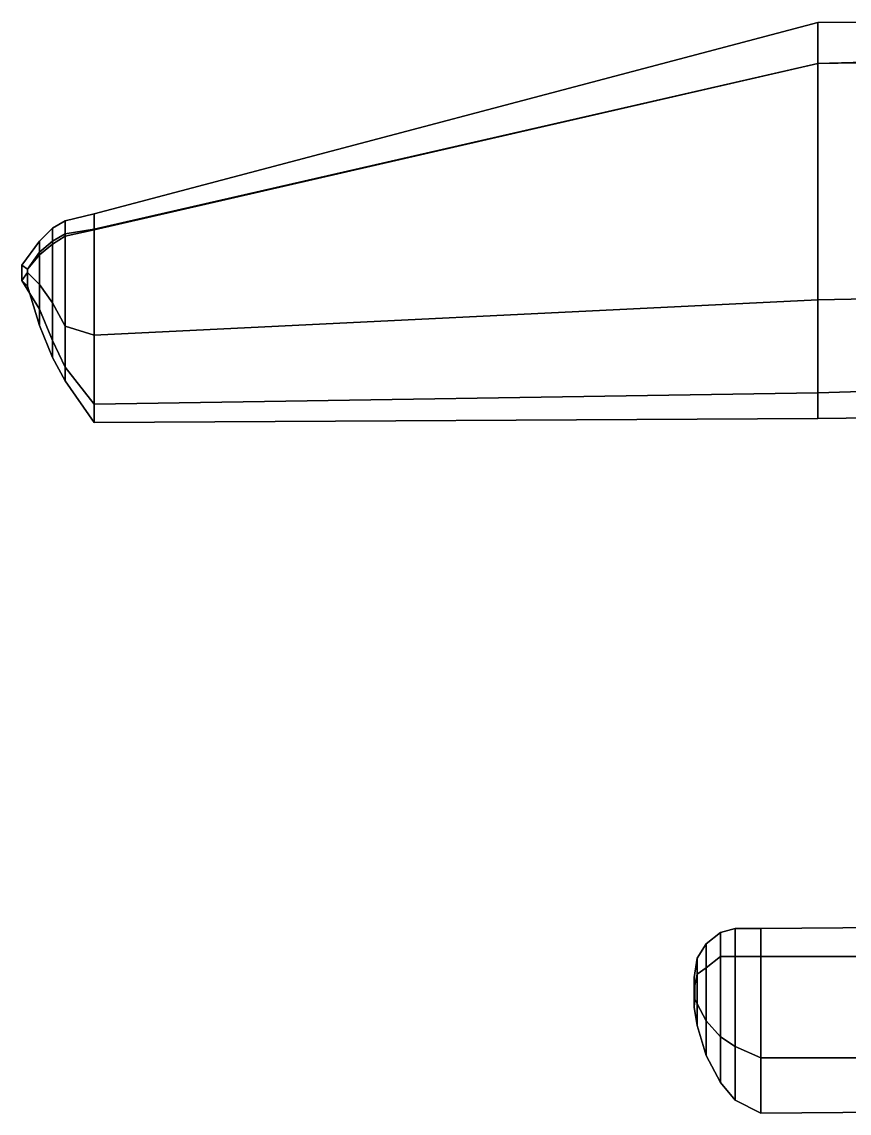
# Model space of a CAD drawing. Header units: millimetres. Extents: x -13.4 to 13.4, y -10.2 to 10.2.
# Drawn here: x -13.44 to -3.14, y -9.63 to 3.96 of the extents above; entities that cross this region are included whole.
import ezdxf

# ---------------------------------------------------------------- set-up
doc = ezdxf.new("R2010")
doc.units = ezdxf.units.MM
doc.layers.add('wing1', color=5, linetype='Continuous')

msp = doc.modelspace()

# ---------------------------------------------------------------- linework, layer by layer
at = {"layer": 'wing1'}
for points in [[(-12.54, 1.38, 3.71), (-3.53, 3.44, 3.7), (-3.53, 3.95, 2.97), (-12.54, 1.57, 3.34)], [(-12.54, 1.57, 3.34), (-3.53, 3.95, 2.97), (-3.53, 3.44, 2.73), (-12.54, 1.37, 3.17)], [(-3.53, 3.44, 3.7), (0, 3.54, 3.7), (0, 3.96, 2.97), (-3.53, 3.95, 2.97)], [(-3.53, 3.95, 2.97), (0, 3.96, 2.97), (0, 3.5, 2.73), (-3.53, 3.44, 2.73)], [(-3.53, 0.5, 3.7), (0, 0.57, 3.7), (0, 3.54, 3.7), (-3.53, 3.44, 3.7)], [(-12.54, 0.06, 3.71), (-3.53, 0.5, 3.7), (-3.53, 3.44, 3.7), (-12.54, 1.38, 3.71)], [(-3.53, 3.44, 2.73), (-3.53, -0.98, 2.73), (-12.54, -1.03, 3.17), (-12.54, 1.37, 3.17)], [(0, 3.5, 2.73), (0, -0.94, 2.73), (-3.53, -0.98, 2.73), (-3.53, 3.44, 2.73)], [(-12.9, 1.32, 3.68), (-12.54, 1.38, 3.71), (-12.54, 1.57, 3.34), (-12.9, 1.48, 3.37)], [(-12.9, 1.48, 3.37), (-12.54, 1.57, 3.34), (-12.54, 1.37, 3.17), (-12.9, 1.29, 3.21)], [(-13.22, 1.09, 3.61), (-13.06, 1.23, 3.65), (-13.06, 1.39, 3.4), (-13.22, 1.23, 3.44)], [(-13.22, 1.23, 3.44), (-13.06, 1.39, 3.4), (-13.06, 1.19, 3.25), (-13.22, 1.06, 3.3)], [(-13.06, 1.23, 3.65), (-12.9, 1.32, 3.68), (-12.9, 1.48, 3.37), (-13.06, 1.39, 3.4)], [(-13.06, 1.39, 3.4), (-12.9, 1.48, 3.37), (-12.9, 1.29, 3.21), (-13.06, 1.19, 3.25)], [(-12.9, 0.17, 3.68), (-12.54, 0.06, 3.71), (-12.54, 1.38, 3.71), (-12.9, 1.32, 3.68)], [(-12.54, 1.37, 3.17), (-12.54, -1.03, 3.17), (-12.9, -0.51, 3.21), (-12.9, 1.29, 3.21)], [(-13.37, 0.88, 3.53), (-13.22, 1.09, 3.61), (-13.22, 1.23, 3.44), (-13.44, 0.93, 3.47)], [(-13.44, 0.93, 3.47), (-13.22, 1.23, 3.44), (-13.22, 1.06, 3.3), (-13.37, 0.88, 3.38)], [(-13.22, 0.69, 3.61), (-13.06, 0.46, 3.65), (-13.06, 1.23, 3.65), (-13.22, 1.09, 3.61)], [(-13.06, 0.46, 3.65), (-12.9, 0.17, 3.68), (-12.9, 1.32, 3.68), (-13.06, 1.23, 3.65)], [(-12.9, 1.29, 3.21), (-12.9, -0.51, 3.21), (-13.06, -0.22, 3.25), (-13.06, 1.19, 3.25)], [(-13.37, 0.84, 3.53), (-13.22, 0.69, 3.61), (-13.22, 1.09, 3.61), (-13.37, 0.88, 3.53)], [(-13.06, 1.19, 3.25), (-13.06, -0.22, 3.25), (-13.22, 0.18, 3.3), (-13.22, 1.06, 3.3)], [(-13.22, 1.06, 3.3), (-13.22, 0.18, 3.3), (-13.37, 0.67, 3.38), (-13.37, 0.88, 3.38)], [(-13.44, 0.93, 3.47), (-13.44, 0.74, 3.47), (-13.37, 0.84, 3.53), (-13.37, 0.88, 3.53)], [(-13.37, 0.88, 3.38), (-13.37, 0.67, 3.38), (-13.44, 0.74, 3.47), (-13.44, 0.93, 3.47)], [(-13.44, 0.74, 3.47), (-13.22, 0.38, 3.44), (-13.22, 0.69, 3.61), (-13.37, 0.84, 3.53)], [(-13.37, 0.67, 3.38), (-13.22, 0.18, 3.3), (-13.22, 0.38, 3.44), (-13.44, 0.74, 3.47)], [(-13.22, 0.38, 3.44), (-13.06, -0.01, 3.4), (-13.06, 0.46, 3.65), (-13.22, 0.69, 3.61)], [(-3.53, -0.66, 2.97), (0, -0.55, 2.97), (0, 0.57, 3.7), (-3.53, 0.5, 3.7)], [(-13.06, -0.01, 3.4), (-12.9, -0.34, 3.37), (-12.9, 0.17, 3.68), (-13.06, 0.46, 3.65)], [(-12.54, -0.8, 3.34), (-3.53, -0.66, 2.97), (-3.53, 0.5, 3.7), (-12.54, 0.06, 3.71)], [(-13.22, 0.18, 3.3), (-13.06, -0.22, 3.25), (-13.06, -0.01, 3.4), (-13.22, 0.38, 3.44)], [(-12.9, -0.34, 3.37), (-12.54, -0.8, 3.34), (-12.54, 0.06, 3.71), (-12.9, 0.17, 3.68)], [(-13.06, -0.22, 3.25), (-12.9, -0.51, 3.21), (-12.9, -0.34, 3.37), (-13.06, -0.01, 3.4)], [(-12.9, -0.51, 3.21), (-12.54, -1.03, 3.17), (-12.54, -0.8, 3.34), (-12.9, -0.34, 3.37)], [(-12.54, -1.03, 3.17), (-3.53, -0.98, 2.73), (-3.53, -0.66, 2.97), (-12.54, -0.8, 3.34)], [(-3.53, -0.98, 2.73), (0, -0.94, 2.73), (0, -0.55, 2.97), (-3.53, -0.66, 2.97)], [(-4.74, -7.68, 3.85), (-4.56, -7.68, 3.87), (-4.56, -7.33, 3.74), (-4.74, -7.38, 3.74)], [(-4.74, -7.38, 3.74), (-4.56, -7.33, 3.74), (-4.56, -7.68, 3.57), (-4.74, -7.68, 3.6)], [(-4.56, -7.68, 3.87), (-4.24, -7.68, 3.89), (-4.24, -7.33, 3.74), (-4.56, -7.33, 3.74)], [(-4.56, -7.33, 3.74), (-4.24, -7.33, 3.74), (-4.24, -7.68, 3.55), (-4.56, -7.68, 3.57)], [(-4.24, -7.68, 3.89), (-0.66, -7.68, 3.89), (-0.66, -7.3, 3.74), (-4.24, -7.33, 3.74)], [(-4.24, -7.33, 3.74), (-0.66, -7.3, 3.74), (-0.66, -7.68, 3.55), (-4.24, -7.68, 3.55)], [(-4.92, -7.82, 3.82), (-4.74, -7.68, 3.85), (-4.74, -7.38, 3.74), (-4.92, -7.52, 3.74)], [(-4.92, -7.52, 3.74), (-4.74, -7.38, 3.74), (-4.74, -7.68, 3.6), (-4.92, -7.82, 3.63)], [(-5.03, -7.9, 3.8), (-4.92, -7.82, 3.82), (-4.92, -7.52, 3.74), (-5.03, -7.7, 3.74)], [(-5.03, -7.7, 3.74), (-4.92, -7.52, 3.74), (-4.92, -7.82, 3.63), (-5.03, -7.9, 3.65)], [(-5.06, -8.04, 3.76), (-5.03, -7.9, 3.8), (-5.03, -7.7, 3.74), (-5.07, -7.94, 3.74)], [(-5.07, -7.94, 3.74), (-5.03, -7.7, 3.74), (-5.03, -7.9, 3.65), (-5.06, -8.04, 3.7)], [(-4.92, -8.48, 3.82), (-4.74, -8.68, 3.85), (-4.74, -7.68, 3.85), (-4.92, -7.82, 3.82)], [(-4.74, -7.68, 3.6), (-4.74, -8.68, 3.6), (-4.92, -8.48, 3.63), (-4.92, -7.82, 3.63)], [(-4.74, -8.68, 3.85), (-4.56, -8.8, 3.87), (-4.56, -7.68, 3.87), (-4.74, -7.68, 3.85)], [(-4.56, -7.68, 3.57), (-4.56, -8.8, 3.57), (-4.74, -8.68, 3.6), (-4.74, -7.68, 3.6)], [(-4.56, -8.8, 3.87), (-4.24, -8.94, 3.89), (-4.24, -7.68, 3.89), (-4.56, -7.68, 3.87)], [(-4.24, -7.68, 3.55), (-4.24, -8.94, 3.55), (-4.56, -8.8, 3.57), (-4.56, -7.68, 3.57)], [(-4.24, -8.94, 3.89), (-0.66, -8.94, 3.89), (-0.66, -7.68, 3.89), (-4.24, -7.68, 3.89)], [(-0.66, -7.68, 3.55), (-0.66, -8.94, 3.55), (-4.24, -8.94, 3.55), (-4.24, -7.68, 3.55)], [(-5.03, -8.27, 3.8), (-4.92, -8.48, 3.82), (-4.92, -7.82, 3.82), (-5.03, -7.9, 3.8)], [(-4.92, -7.82, 3.63), (-4.92, -8.48, 3.63), (-5.03, -8.27, 3.65), (-5.03, -7.9, 3.65)], [(-5.07, -7.94, 3.74), (-5.07, -8.31, 3.74), (-5.06, -8.21, 3.76), (-5.06, -8.04, 3.76)], [(-5.06, -8.04, 3.7), (-5.06, -8.21, 3.7), (-5.07, -8.31, 3.74), (-5.07, -7.94, 3.74)], [(-5.06, -8.21, 3.76), (-5.03, -8.27, 3.8), (-5.03, -7.9, 3.8), (-5.06, -8.04, 3.76)], [(-5.03, -7.9, 3.65), (-5.03, -8.27, 3.65), (-5.06, -8.21, 3.7), (-5.06, -8.04, 3.7)], [(-5.07, -8.31, 3.74), (-5.03, -8.54, 3.74), (-5.03, -8.27, 3.8), (-5.06, -8.21, 3.76)], [(-5.06, -8.21, 3.7), (-5.03, -8.27, 3.65), (-5.03, -8.54, 3.74), (-5.07, -8.31, 3.74)], [(-5.03, -8.54, 3.74), (-4.92, -8.91, 3.74), (-4.92, -8.48, 3.82), (-5.03, -8.27, 3.8)], [(-5.03, -8.27, 3.65), (-4.92, -8.48, 3.63), (-4.92, -8.91, 3.74), (-5.03, -8.54, 3.74)], [(-4.92, -8.91, 3.74), (-4.74, -9.25, 3.74), (-4.74, -8.68, 3.85), (-4.92, -8.48, 3.82)], [(-4.92, -8.48, 3.63), (-4.74, -8.68, 3.6), (-4.74, -9.25, 3.74), (-4.92, -8.91, 3.74)], [(-4.74, -9.25, 3.74), (-4.56, -9.47, 3.74), (-4.56, -8.8, 3.87), (-4.74, -8.68, 3.85)], [(-4.74, -8.68, 3.6), (-4.56, -8.8, 3.57), (-4.56, -9.47, 3.74), (-4.74, -9.25, 3.74)], [(-4.56, -9.47, 3.74), (-4.24, -9.63, 3.74), (-4.24, -8.94, 3.89), (-4.56, -8.8, 3.87)], [(-4.56, -8.8, 3.57), (-4.24, -8.94, 3.55), (-4.24, -9.63, 3.74), (-4.56, -9.47, 3.74)], [(-4.24, -9.63, 3.74), (-0.66, -9.6, 3.74), (-0.66, -8.94, 3.89), (-4.24, -8.94, 3.89)], [(-4.24, -8.94, 3.55), (-0.66, -8.94, 3.55), (-0.66, -9.6, 3.74), (-4.24, -9.63, 3.74)]]:
    msp.add_3dface(points, dxfattribs=at)

doc.saveas('drawing.dxf')
